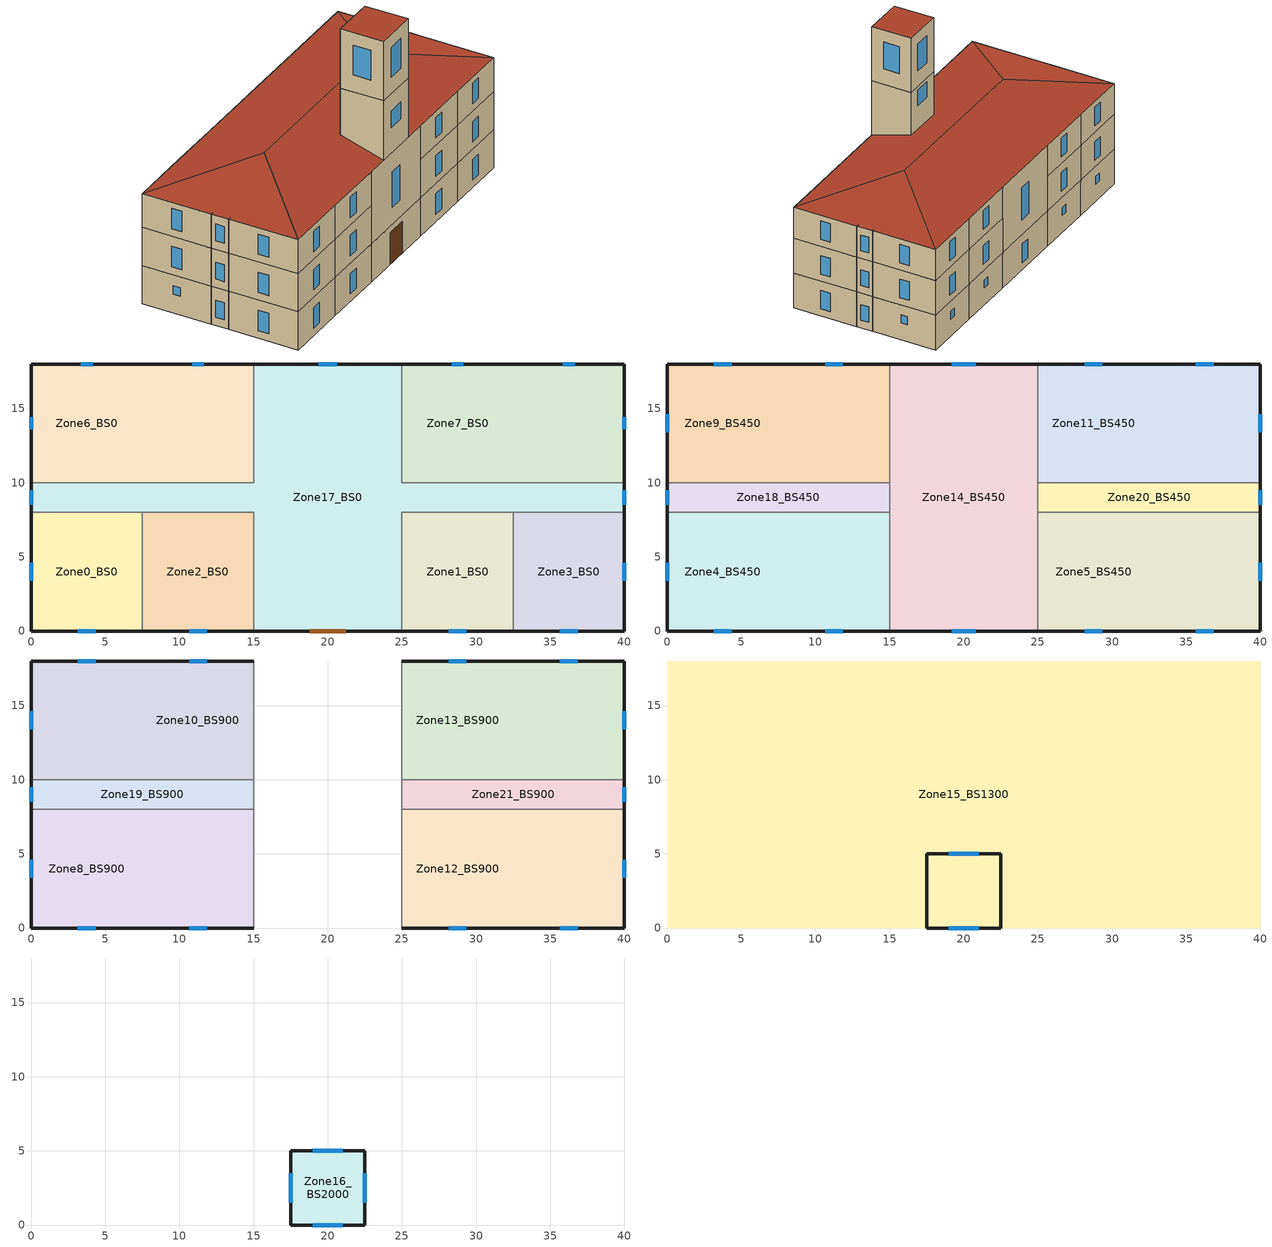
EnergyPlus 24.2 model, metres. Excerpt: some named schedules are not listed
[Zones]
Zone0_BS0
 floor ground (TBIM_Ventilated_Crawl_Space_Floor_450_Rev): 7.5,8 7.5,0 0,0 0,8 z0
 wall outside (TBIM_Rendered_Solid_Brick_Wall_600): 0,8 0,0 7.5,0 z0:4.5
 wall to Zone17_BS0 (TBIM_Solid_Brick_Spine_Wall_460): 7.5,8 0,8 z0:4.5
 wall to Zone2_BS0 (TBIM_Solid_Brick_Partition_150): 7.5,0 7.5,8 z0:4.5
 window (Glazing_U4.9_SHGC0.8_VT0.85): 3.15,0 4.35,0 / 0,4.6 0,3.4 z0.9:3.3
Zone17_BS0
 floor ground (TBIM_Ventilated_Crawl_Space_Floor_450_Rev): 15,10 15,8 0,8 0,10 z0; 25,18 25,0 15,0 15,18 z0; 40,10 40,8 25,8 25,10 z0
 wall outside (TBIM_Rendered_Solid_Brick_Wall_600): 0,10 0,8 / 25,18 15,18 / 15,0 25,0 / 40,8 40,10 z0:4.5
 wall to Zone2_BS0 (TBIM_Solid_Brick_Spine_Wall_460): 7.5,8 15,8 z0:4.5
 wall to Zone6_BS0 (TBIM_Solid_Brick_Spine_Wall_460): 15,10 7.5,10 0,10 z0:4.5
 wall to Zone2_BS0 (TBIM_Solid_Brick_Partition_150_Rev): 15,8 15,0 z0:4.5
 wall to Zone6_BS0 (TBIM_Solid_Brick_Partition_150): 15,18 15,10 z0:4.5
 wall to Zone7_BS0 (TBIM_Solid_Brick_Partition_150): 25,10 25,18 z0:4.5
 wall to Zone1_BS0 (TBIM_Solid_Brick_Partition_150): 25,0 25,8 z0:4.5
 wall to Zone7_BS0 (TBIM_Solid_Brick_Spine_Wall_460_Rev): 32.5,10 25,10 z0:4.5
 wall to Zone1_BS0 (TBIM_Solid_Brick_Spine_Wall_460): 25,8 32.5,8 z0:4.5
 wall to Zone7_BS0 (TBIM_Solid_Brick_Spine_Wall_460): 40,10 32.5,10 z0:4.5
 wall to Zone3_BS0 (TBIM_Solid_Brick_Spine_Wall_460): 32.5,8 40,8 z0:4.5
 window (Glazing_U4.9_SHGC0.8_VT0.85): 0,9.5 0,8.5 / 40,8.5 40,9.5 z1:3; 20.6,18 19.4,18 z0.9:3.3
 door (Generic Exterior Door): 18.77,0 21.23,0 z0.04:3.76
Zone1_BS0
 floor ground (TBIM_Ventilated_Crawl_Space_Floor_450_Rev): 32.5,8 32.5,0 25,0 25,8 z0
 wall outside (TBIM_Rendered_Solid_Brick_Wall_600): 25,0 32.5,0 z0:4.5
 wall to Zone3_BS0 (TBIM_Solid_Brick_Partition_150): 32.5,0 32.5,8 z0:4.5
 window (Glazing_U4.9_SHGC0.8_VT0.85): 28.15,0 29.35,0 z0.9:3.3
Zone2_BS0
 floor ground (TBIM_Ventilated_Crawl_Space_Floor_450_Rev): 15,8 15,0 7.5,0 7.5,8 z0
 wall outside (TBIM_Rendered_Solid_Brick_Wall_600): 7.5,0 15,0 z0:4.5
 window (Glazing_U4.9_SHGC0.8_VT0.85): 10.65,0 11.85,0 z0.9:3.3
Zone3_BS0
 floor ground (TBIM_Ventilated_Crawl_Space_Floor_450_Rev): 40,8 40,0 32.5,0 32.5,8 z0
 wall outside (TBIM_Rendered_Solid_Brick_Wall_600): 32.5,0 40,0 40,8 z0:4.5
 window (Glazing_U4.9_SHGC0.8_VT0.85): 40,3.4 40,4.6 / 35.65,0 36.85,0 z0.9:3.3
Zone6_BS0
 floor ground (TBIM_Ventilated_Crawl_Space_Floor_450_Rev): 7.5,18 7.5,10 0,10 0,18 z0; 15,18 15,10 7.5,10 7.5,18 z0
 wall outside (TBIM_Rendered_Solid_Brick_Wall_600): 15,18 7.5,18 0,18 0,10 z0:4.5
 window (Glazing_U4.9_SHGC0.8_VT0.85): 0,14.4 0,13.6 / 4.15,18 3.35,18 / 11.65,18 10.85,18 z2.2:3.2
Zone7_BS0
 floor ground (TBIM_Ventilated_Crawl_Space_Floor_450_Rev): 32.5,18 32.5,10 25,10 25,18 z0; 40,18 40,10 32.5,10 32.5,18 z0
 wall outside (TBIM_Rendered_Solid_Brick_Wall_600): 40,10 40,18 32.5,18 25,18 z0:4.5
 window (Glazing_U4.9_SHGC0.8_VT0.85): 29.15,18 28.35,18 / 36.65,18 35.85,18 / 40,13.6 40,14.4 z2.2:3.2
Zone11_BS450
 floor to Zone7_BS0 (TBIM_Steel_Jack_Arch_Floor_315_Rev): 32.5,18 32.5,10 25,10 25,18 z4.5; 40,18 40,10 32.5,10 32.5,18 z4.5
 wall outside (TBIM_Rendered_Solid_Brick_Wall_600): 40,10 40,18 32.5,18 25,18 z4.5:9
 wall to Zone14_BS450 (TBIM_Solid_Brick_Partition_150_Rev): 25,18 25,10 z4.5:9
 wall to Zone20_BS450 (TBIM_Solid_Brick_Spine_Wall_460): 25,10 32.5,10 z4.5:9
 wall to Zone20_BS450 (TBIM_Solid_Brick_Spine_Wall_460_Rev): 32.5,10 40,10 z4.5:9
 window (Glazing_U4.9_SHGC0.8_VT0.85): 29.35,18 28.15,18 / 36.85,18 35.65,18 / 40,13.4 40,14.6 z5.4:7.8
Zone14_BS450
 floor to Zone17_BS0 (TBIM_Steel_Jack_Arch_Floor_315_Rev): 25,18 25,0 15,0 15,18 z4.5
 wall outside (TBIM_Rendered_Solid_Brick_Wall_600): 15,0 25,0 / 25,18 15,18 z4.5:13
 wall to Zone18_BS450 (TBIM_Solid_Brick_Spine_Wall_460_Rev): 15,10 15,8 z4.5:9
 wall to Zone4_BS450 (TBIM_Solid_Brick_Partition_150_Rev): 15,8 15,0 z4.5:9
 wall to Zone19_BS900 (TBIM_Solid_Brick_Spine_Wall_460): 15,10 15,8 z9:13
 wall to Zone9_BS450 (TBIM_Solid_Brick_Partition_150): 15,18 15,10 z4.5:9
 wall to Zone8_BS900 (TBIM_Solid_Brick_Partition_150): 15,8 15,0 z9:13
 wall to Zone10_BS900 (TBIM_Solid_Brick_Partition_150): 15,18 15,10 z9:13
 wall to Zone20_BS450 (TBIM_Solid_Brick_Spine_Wall_460): 25,8 25,10 z4.5:9
 wall to Zone5_BS450 (TBIM_Solid_Brick_Partition_150): 25,0 25,8 z4.5:9
 wall to Zone12_BS900 (TBIM_Solid_Brick_Partition_150): 25,0 25,8 z9:13
 wall to Zone21_BS900 (TBIM_Solid_Brick_Spine_Wall_460): 25,8 25,10 z9:13
 wall to Zone13_BS900 (TBIM_Solid_Brick_Partition_150): 25,10 25,18 z9:13
 window (Glazing_U4.9_SHGC0.8_VT0.85): 19.2,0 20.8,0 / 20.8,18 19.2,18 z6.5:10.7
Zone18_BS450
 floor to Zone17_BS0 (TBIM_Steel_Jack_Arch_Floor_315_Rev): 15,10 15,8 0,8 0,10 z4.5
 wall outside (TBIM_Rendered_Solid_Brick_Wall_600): 0,10 0,8 z4.5:9
 wall to Zone4_BS450 (TBIM_Solid_Brick_Spine_Wall_460_Rev): 0,8 7.5,8 z4.5:9
 wall to Zone4_BS450 (TBIM_Solid_Brick_Spine_Wall_460): 7.5,8 15,8 z4.5:9
 wall to Zone9_BS450 (TBIM_Solid_Brick_Spine_Wall_460): 15,10 7.5,10 0,10 z4.5:9
 window (Glazing_U4.9_SHGC0.8_VT0.85): 0,9.5 0,8.5 z5.5:7.5
Zone20_BS450
 floor to Zone17_BS0 (TBIM_Steel_Jack_Arch_Floor_315_Rev): 40,10 40,8 25,8 25,10 z4.5
 wall outside (TBIM_Rendered_Solid_Brick_Wall_600): 40,8 40,10 z4.5:9
 wall to Zone5_BS450 (TBIM_Solid_Brick_Spine_Wall_460): 25,8 32.5,8 40,8 z4.5:9
 window (Glazing_U4.9_SHGC0.8_VT0.85): 40,8.5 40,9.5 z5.5:7.5
Zone4_BS450
 floor to Zone0_BS0 (TBIM_Steel_Jack_Arch_Floor_315_Rev): 7.5,8 7.5,0 0,0 0,8 z4.5
 floor to Zone2_BS0 (TBIM_Steel_Jack_Arch_Floor_315_Rev): 15,8 15,0 7.5,0 7.5,8 z4.5
 wall outside (TBIM_Rendered_Solid_Brick_Wall_600): 0,8 0,0 7.5,0 15,0 z4.5:9
 window (Glazing_U4.9_SHGC0.8_VT0.85): 3.15,0 4.35,0 / 0,4.6 0,3.4 / 10.65,0 11.85,0 z5.4:7.8
Zone5_BS450
 floor to Zone1_BS0 (TBIM_Steel_Jack_Arch_Floor_315_Rev): 32.5,8 32.5,0 25,0 25,8 z4.5
 floor to Zone3_BS0 (TBIM_Steel_Jack_Arch_Floor_315_Rev): 40,8 40,0 32.5,0 32.5,8 z4.5
 wall outside (TBIM_Rendered_Solid_Brick_Wall_600): 25,0 32.5,0 40,0 40,8 z4.5:9
 window (Glazing_U4.9_SHGC0.8_VT0.85): 28.15,0 29.35,0 / 40,3.4 40,4.6 / 35.65,0 36.85,0 z5.4:7.8
Zone9_BS450
 floor to Zone6_BS0 (TBIM_Steel_Jack_Arch_Floor_315_Rev): 7.5,18 7.5,10 0,10 0,18 z4.5; 15,18 15,10 7.5,10 7.5,18 z4.5
 wall outside (TBIM_Rendered_Solid_Brick_Wall_600): 15,18 7.5,18 0,18 0,10 z4.5:9
 window (Glazing_U4.9_SHGC0.8_VT0.85): 11.85,18 10.65,18 / 0,14.6 0,13.4 / 4.35,18 3.15,18 z5.4:7.8
Zone10_BS900
 floor to Zone9_BS450 (TBIM_Steel_Jack_Arch_Floor_315_Rev): 15,18 15,10 7.5,10 7.5,18 z9; 7.5,18 7.5,10 0,10 0,18 z9
 wall outside (TBIM_Rendered_Solid_Brick_Wall_600): 15,18 7.5,18 0,18 0,10 z9:13
 wall to Zone19_BS900 (TBIM_Solid_Brick_Spine_Wall_460_Rev): 0,10 7.5,10 15,10 z9:13
 window (Glazing_U4.9_SHGC0.8_VT0.85): 11.85,18 10.65,18 / 4.35,18 3.15,18 / 0,14.6 0,13.4 z9.9:12.3
Zone12_BS900
 floor to Zone5_BS450 (TBIM_Steel_Jack_Arch_Floor_315_Rev): 32.5,8 32.5,0 25,0 25,8 z9; 40,8 40,0 32.5,0 32.5,8 z9
 wall outside (TBIM_Rendered_Solid_Brick_Wall_600): 25,0 32.5,0 40,0 40,8 z9:13
 wall to Zone21_BS900 (TBIM_Solid_Brick_Spine_Wall_460): 32.5,8 25,8 z9:13
 wall to Zone21_BS900 (TBIM_Solid_Brick_Spine_Wall_460_Rev): 40,8 32.5,8 z9:13
 window (Glazing_U4.9_SHGC0.8_VT0.85): 28.15,0 29.35,0 / 40,3.4 40,4.6 / 35.65,0 36.85,0 z9.9:12.3
Zone13_BS900
 floor to Zone11_BS450 (TBIM_Steel_Jack_Arch_Floor_315_Rev): 32.5,18 32.5,10 25,10 25,18 z9; 40,18 40,10 32.5,10 32.5,18 z9
 wall outside (TBIM_Rendered_Solid_Brick_Wall_600): 40,10 40,18 32.5,18 25,18 z9:13
 wall to Zone21_BS900 (TBIM_Solid_Brick_Spine_Wall_460_Rev): 25,10 32.5,10 40,10 z9:13
 window (Glazing_U4.9_SHGC0.8_VT0.85): 29.35,18 28.15,18 / 36.85,18 35.65,18 / 40,13.4 40,14.6 z9.9:12.3
Zone19_BS900
 floor to Zone18_BS450 (TBIM_Steel_Jack_Arch_Floor_315_Rev): 15,10 15,8 0,8 0,10 z9
 wall outside (TBIM_Rendered_Solid_Brick_Wall_600): 0,10 0,8 z9:13
 wall to Zone8_BS900 (TBIM_Solid_Brick_Spine_Wall_460_Rev): 0,8 7.5,8 z9:13
 wall to Zone8_BS900 (TBIM_Solid_Brick_Spine_Wall_460): 7.5,8 15,8 z9:13
 window (Glazing_U4.9_SHGC0.8_VT0.85): 0,9.5 0,8.5 z10:12
Zone21_BS900
 floor to Zone20_BS450 (TBIM_Steel_Jack_Arch_Floor_315_Rev): 40,10 40,8 25,8 25,10 z9
 wall outside (TBIM_Rendered_Solid_Brick_Wall_600): 40,8 40,10 z9:13
 window (Glazing_U4.9_SHGC0.8_VT0.85): 40,8.5 40,9.5 z10:12
Zone8_BS900
 floor to Zone4_BS450 (TBIM_Steel_Jack_Arch_Floor_315_Rev): 7.5,8 7.5,0 0,0 0,8 z9; 15,8 15,0 7.5,0 7.5,8 z9
 wall outside (TBIM_Rendered_Solid_Brick_Wall_600): 0,8 0,0 7.5,0 15,0 z9:13
 window (Glazing_U4.9_SHGC0.8_VT0.85): 3.15,0 4.35,0 / 0,4.6 0,3.4 / 10.65,0 11.85,0 z9.9:12.3
Zone15_BS1300
 floor to Zone8_BS900 (TBIM_Timber_Attic_Floor_250_Rev): 7.5,8 7.5,0 0,0 0,8 z13; 15,8 15,0 7.5,0 7.5,8 z13
 floor to Zone14_BS450 (TBIM_Timber_Attic_Floor_250_Rev): 25,18 25,0 22.5,0 22.5,5 17.5,5 17.5,0 15,0 15,18 z13
 floor to Zone14_BS450 (TBIM_Steel_Jack_Arch_Floor_315_Rev): 22.5,5 22.5,0 17.5,0 17.5,5 z13
 floor to Zone19_BS900 (TBIM_Timber_Attic_Floor_250_Rev): 15,10 15,8 0,8 0,10 z13
 floor to Zone12_BS900 (TBIM_Timber_Attic_Floor_250_Rev): 32.5,8 32.5,0 25,0 25,8 z13; 40,8 40,0 32.5,0 32.5,8 z13
 floor to Zone10_BS900 (TBIM_Timber_Attic_Floor_250_Rev): 7.5,18 7.5,10 0,10 0,18 z13; 15,18 15,10 7.5,10 7.5,18 z13
 floor to Zone21_BS900 (TBIM_Timber_Attic_Floor_250_Rev): 40,10 40,8 25,8 25,10 z13
 floor to Zone13_BS900 (TBIM_Timber_Attic_Floor_250_Rev): 32.5,18 32.5,10 25,10 25,18 z13; 40,18 40,10 32.5,10 32.5,18 z13
 wall outside (TBIM_Exposed_Brick_Tower_Wall_450): 17.5,0 22.5,0 z13:20; 22.5,5 17.5,5 z14.5:20; 17.5,5,20 17.5,5,14.5 17.5,0,13 17.5,0,20; 22.5,0,20 22.5,0,13 22.5,5,14.5 22.5,5,20
 window (Glazing_U4.9_SHGC0.8_VT0.85): 19,0 21,0 z16:18; 21,5 19,5 z17.5:19.5
 roof outside (TBIM_Clay_Tile_Timber_Roof_275): 9,9,15.7 0,0,13 17.5,0,13 17.5,5,14.5 22.5,5,14.5 22.5,0,13 40,0,13 31,9,15.7; 9,9,15.7 0,18,13 0,0,13; 31,9,15.7 40,0,13 40,18,13; 31,9,15.7 40,18,13 0,18,13 9,9,15.7
Zone16_BS2000
 floor to Zone15_BS1300 (TBIM_Steel_Jack_Arch_Floor_315_Rev): 22.5,5 22.5,0 17.5,0 17.5,5 z20
 wall outside (TBIM_Exposed_Brick_Tower_Wall_450): 17.5,5 17.5,0 22.5,0 22.5,5 17.5,5 z20:27
 window (Glazing_U4.9_SHGC0.8_VT0.85): 17.5,3.5 17.5,1.5 / 19,0 21,0 / 22.5,1.5 22.5,3.5 / 21,5 19,5 z22:25.5
 roof outside (TBIM_Lead_Tower_Roof_208): 17.5,5 17.5,0 22.5,0 22.5,5 z27
[SizingPeriod:DesignDay] Day of Month=21; Dry-Bulb Temp Range Modifier Type=DefaultMultipliers; Barometric Pressure {Pa}=100881; Rain {Yes/No}=No; Snow on ground {Yes/No}=No; Daylight Savings Time Indicator {Yes/No}=No
Name | Month | Day Type | Max Dry-Bulb Temp {C} | Daily Dry-Bulb Temp Range {C} | Humidity Condition Type | Wetbulb/Dewpoint at Max Dry-Bulb {C} | Wind Speed {m/s} | Wind Direction {Degrees; N=0, S=180} | Solar Model Indicator | Clearness (0.0 to 1.2) | ASHRAE Clear Sky Beam Optical Depth (taub) | ASHRAE Clear Sky Diffuse Optical Depth (taud) | Enthalpy at Maximum Dry-Bulb {J/kg}
Bologna-Marconi.AP Ann Htg 99.6% Condns DB | 1 | WinterDesignDay | -3.8 | 0 | Wetbulb | -3.8 | 2.1 | 210 | ASHRAEClearSky | 0
Bologna-Marconi.AP Ann Hum_n 99.6% Condns DP=>MCDB | 1 | WinterDesignDay | 1.2 | 0 | Dewpoint | -9.6 | 2.1 | 210 | ASHRAEClearSky | 0
Bologna-Marconi.AP Ann Htg Wind 99.6% Condns WS=>MCDB | 1 | WinterDesignDay | 8 | 0 | Wetbulb | 8 | 7.4 | 210 | ASHRAEClearSky | 0
Bologna-Marconi.AP Ann Clg .4% Condns DB=>MWB | 7 | SummerDesignDay | 35.1 | 13 | Wetbulb | 22.2 | 2.8 | 70 | ASHRAETau2017 |  | 0.452 | 2.209
Bologna-Marconi.AP Ann Clg .4% Condns WB=>MDB | 7 | SummerDesignDay | 31.9 | 11.6 | Wetbulb | 24.2 | 2.8 | 70 | ASHRAETau2017 |  | 0.452 | 2.209
Bologna-Marconi.AP Ann Clg .4% Condns DP=>MDB | 7 | SummerDesignDay | 28.2 | 11.5 | Dewpoint | 21.6 | 2.8 | 70 | ASHRAETau2017 |  | 0.452 | 2.209
Bologna-Marconi.AP Ann Clg .4% Condns Enth=>MDB | 7 | SummerDesignDay | 31.7 | 11.5 | Enthalpy |  | 2.8 | 70 | ASHRAETau2017 |  | 0.452 | 2.209 | 72100
Bologna-Marconi.AP January .4% Condns DB=>MCWB | 1 | SummerDesignDay | 14 | 6.6 | Wetbulb | 9.2 | 1.8 | 70 | ASHRAETau2017 |  | 0.335 | 2.47
Bologna-Marconi.AP February .4% Condns DB=>MCWB | 2 | SummerDesignDay | 16.9 | 8.5 | Wetbulb | 9.4 | 2 | 70 | ASHRAETau2017 |  | 0.358 | 2.374
Bologna-Marconi.AP March .4% Condns DB=>MCWB | 3 | SummerDesignDay | 23 | 10 | Wetbulb | 13.9 | 2.2 | 70 | ASHRAETau2017 |  | 0.389 | 2.259
Bologna-Marconi.AP April .4% Condns DB=>MCWB | 4 | SummerDesignDay | 26.3 | 10.2 | Wetbulb | 17.1 | 2.4 | 70 | ASHRAETau2017 |  | 0.431 | 2.153
Bologna-Marconi.AP May .4% Condns DB=>MCWB | 5 | SummerDesignDay | 30.9 | 10.3 | Wetbulb | 20.3 | 2.5 | 70 | ASHRAETau2017 |  | 0.438 | 2.187
Bologna-Marconi.AP June .4% Condns DB=>MCWB | 6 | SummerDesignDay | 35.1 | 11 | Wetbulb | 22 | 2.5 | 70 | ASHRAETau2017 |  | 0.452 | 2.188
Bologna-Marconi.AP July .4% Condns DB=>MCWB | 7 | SummerDesignDay | 36.9 | 11.5 | Wetbulb | 22 | 2.6 | 70 | ASHRAETau2017 |  | 0.452 | 2.209
Bologna-Marconi.AP August .4% Condns DB=>MCWB | 8 | SummerDesignDay | 37.4 | 11.5 | Wetbulb | 22.1 | 2.4 | 70 | ASHRAETau2017 |  | 0.439 | 2.247
Bologna-Marconi.AP September .4% Condns DB=>MCWB | 9 | SummerDesignDay | 32.2 | 10.4 | Wetbulb | 20.9 | 2.3 | 70 | ASHRAETau2017 |  | 0.426 | 2.271
Bologna-Marconi.AP October .4% Condns DB=>MCWB | 10 | SummerDesignDay | 27.2 | 8.2 | Wetbulb | 18.3 | 2 | 70 | ASHRAETau2017 |  | 0.402 | 2.309
Bologna-Marconi.AP November .4% Condns DB=>MCWB | 11 | SummerDesignDay | 20.1 | 6.4 | Wetbulb | 15.1 | 1.9 | 70 | ASHRAETau2017 |  | 0.37 | 2.397
Bologna-Marconi.AP December .4% Condns DB=>MCWB | 12 | SummerDesignDay | 15 | 6.3 | Wetbulb | 10.2 | 1.8 | 70 | ASHRAETau2017 |  | 0.333 | 2.495
Bologna-Marconi.AP January .4% Condns WB=>MCDB | 1 | SummerDesignDay | 12.6 | 6.6 | Wetbulb | 10.3 | 1.8 | 70 | ASHRAETau2017 |  | 0.335 | 2.47
Bologna-Marconi.AP February .4% Condns WB=>MCDB | 2 | SummerDesignDay | 15.1 | 8.5 | Wetbulb | 11.4 | 2 | 70 | ASHRAETau2017 |  | 0.358 | 2.374
Bologna-Marconi.AP March .4% Condns WB=>MCDB | 3 | SummerDesignDay | 20.7 | 10 | Wetbulb | 14.7 | 2.2 | 70 | ASHRAETau2017 |  | 0.389 | 2.259
Bologna-Marconi.AP April .4% Condns WB=>MCDB | 4 | SummerDesignDay | 24.8 | 10.2 | Wetbulb | 17.9 | 2.4 | 70 | ASHRAETau2017 |  | 0.431 | 2.153
Bologna-Marconi.AP May .4% Condns WB=>MCDB | 5 | SummerDesignDay | 28.3 | 10.3 | Wetbulb | 21.7 | 2.5 | 70 | ASHRAETau2017 |  | 0.438 | 2.187
Bologna-Marconi.AP June .4% Condns WB=>MCDB | 6 | SummerDesignDay | 31.9 | 11 | Wetbulb | 24.3 | 2.5 | 70 | ASHRAETau2017 |  | 0.452 | 2.188
Bologna-Marconi.AP July .4% Condns WB=>MCDB | 7 | SummerDesignDay | 33.2 | 11.5 | Wetbulb | 25.4 | 2.6 | 70 | ASHRAETau2017 |  | 0.452 | 2.209
Bologna-Marconi.AP August .4% Condns WB=>MCDB | 8 | SummerDesignDay | 33.1 | 11.5 | Wetbulb | 25.5 | 2.4 | 70 | ASHRAETau2017 |  | 0.439 | 2.247
Bologna-Marconi.AP September .4% Condns WB=>MCDB | 9 | SummerDesignDay | 28.8 | 10.4 | Wetbulb | 22.4 | 2.3 | 70 | ASHRAETau2017 |  | 0.426 | 2.271
Bologna-Marconi.AP October .4% Condns WB=>MCDB | 10 | SummerDesignDay | 23.6 | 8.2 | Wetbulb | 20.2 | 2 | 70 | ASHRAETau2017 |  | 0.402 | 2.309
Bologna-Marconi.AP November .4% Condns WB=>MCDB | 11 | SummerDesignDay | 18.3 | 6.4 | Wetbulb | 16.2 | 1.9 | 70 | ASHRAETau2017 |  | 0.37 | 2.397
Bologna-Marconi.AP December .4% Condns WB=>MCDB | 12 | SummerDesignDay | 13.8 | 6.3 | Wetbulb | 11.7 | 1.8 | 70 | ASHRAETau2017 |  | 0.333 | 2.495
[Building]
Building: clockwise north axis=0; terrain=City; solar distribution=FullExterior
[Site:WaterMainsTemperature]
calculation method=CorrelationFromWeatherFile
[Site:GroundTemperature:BuildingSurface]
6.3, 5.43, 6.97, 9.38, 15.67, 20.52, 23.8, 24.8, 23.1, 19.33, 14.29, 9.62
[Material] thermal absorptance=0.9
Name | roughness | thickness {m} | conductivity {W/m-K} | density {kg/m3} | specific heat {J/kg-K} | solar absorptance | visible absorptance
Rusticated lime render 30mm | MediumRough | 0.03 | 0.8 | 1700 | 1000 | 0.7 | 0.7
Lime screed 50mm | MediumRough | 0.05 | 0.9 | 1800 | 1000 | 0.7 | 0.7
Solid brick jack-arch slab 120mm | MediumRough | 0.12 | 0.8 | 1700 | 840 | 0.7 | 0.7
Generic 25mm Insulation | MediumRough | 0.025 | 0.03 | 43 | 1210 | 0.7 | 0.7
Timber floorboards 25mm; Timber boarding 25mm | MediumRough | 0.025 | 0.13 | 500 | 1600 | 0.7 | 0.7
Timber battens 30mm | MediumRough | 0.03 | 0.13 | 500 | 1600 | 0.7 | 0.7
Timber beams 200mm; Timber rafters 200mm | MediumRough | 0.2 | 0.13 | 500 | 1600 | 0.7 | 0.7
Reed-and-plaster ceiling 25mm | MediumRough | 0.025 | 0.3 | 900 | 1000 | 0.7 | 0.7
Lime screed 60mm | MediumRough | 0.06 | 0.9 | 1800 | 1000 | 0.7 | 0.7
Solid clay brick 120mm | MediumRough | 0.12 | 0.72 | 1800 | 840 | 0.7 | 0.7
Clay roof tiles 20mm | MediumRough | 0.02 | 1 | 2000 | 800 | 0.7 | 0.7
Exposed solid brick 120mm | MediumRough | 0.12 | 0.8 | 1850 | 840 | 0.7 | 0.7
Venetian terrazzo 30mm | MediumRough | 0.03 | 1.5 | 2300 | 1000 | 0.7 | 0.7
Lead sheet 3mm | MediumRough | 0.003 | 35 | 11300 | 130 | 0.7 | 0.7
Lime plaster 20mm | MediumRough | 0.02 | 0.7 | 1600 | 1000 | 0.7 | 0.7
Generic Painted Metal | Smooth | 0.0015 | 45 | 7690 | 410 | 0.5 | 0.5
Lime plaster 15mm | MediumRough | 0.015 | 0.7 | 1600 | 1000 | 0.7 | 0.7
Air cavity 240mm | MediumRough | 0.24 | 0.33 | 1.2 | 1000 | 0.7 | 0.7
Solid clay brick 550mm | MediumRough | 0.55 | 0.72 | 1800 | 840 | 0.7 | 0.7
Solid clay brick 330mm | MediumRough | 0.33 | 0.72 | 1800 | 840 | 0.7 | 0.7
Solid clay brick 420mm | MediumRough | 0.42 | 0.72 | 1800 | 840 | 0.7 | 0.7
Timber beams 180mm | MediumRough | 0.18 | 0.13 | 500 | 1600 | 0.7 | 0.7
Solid brick jack-arch slab 220mm | MediumRough | 0.22 | 0.8 | 1700 | 840 | 0.7 | 0.7
[WindowMaterial:SimpleGlazingSystem]
Glazing_U4.9_SHGC0.8_VT0.85 Material: u-factor {W/m2-K}=4.9; shgc=0.8; vt=0.85
[Construction]
TBIM_Timber_Attic_Floor_250_Rev: Reed-and-plaster ceiling 25mm, Timber beams 200mm, Timber floorboards 25mm
TBIM_Solid_Brick_Partition_150_Rev; TBIM_Solid_Brick_Partition_150: Lime plaster 15mm, Solid clay brick 120mm, Lime plaster 15mm
TBIM_Exposed_Brick_Tower_Wall_450: Exposed solid brick 120mm, Solid clay brick 330mm
TBIM_Lead_Tower_Roof_208: Lead sheet 3mm, Timber boarding 25mm, Timber beams 180mm
TBIM_Solid_Brick_Spine_Wall_460; TBIM_Solid_Brick_Spine_Wall_460_Rev: Lime plaster 20mm, Solid clay brick 420mm, Lime plaster 20mm
Generic Exterior Door: Generic Painted Metal, Generic 25mm Insulation, Generic Painted Metal
TBIM_Steel_Jack_Arch_Floor_315_Rev: Lime plaster 15mm, Solid brick jack-arch slab 220mm, Lime screed 50mm, Venetian terrazzo 30mm
Glazing_U4.9_SHGC0.8_VT0.85: Glazing_U4.9_SHGC0.8_VT0.85 Material
TBIM_Rendered_Solid_Brick_Wall_600: Rusticated lime render 30mm, Solid clay brick 550mm, Lime plaster 20mm
TBIM_Clay_Tile_Timber_Roof_275: Clay roof tiles 20mm, Timber battens 30mm, Timber boarding 25mm, Timber rafters 200mm
TBIM_Ventilated_Crawl_Space_Floor_450_Rev: Air cavity 240mm, Solid brick jack-arch slab 120mm, Lime screed 60mm, Venetian terrazzo 30mm
[HVACTemplate:Zone:IdealLoadsAirSystem] heating supply air temp {C}=50; cooling supply air temp {C}=13; heating limit=LimitCapacity; max sensible heat capacity=Autosize; dehumidification type=None; humidification type=None; demand controlled vent type=None; economizer type=NoEconomizer; heat recovery type=None; sensible heat recovery effectiveness=0; latent heat recovery effectiveness=0
Name | template thermostat | cooling limit | max cooling fow rate {m3/s} | max total cooling capacity | heating availability schedule | cooling availability schedule | outdoor air method | outdoor air object
Zone0_BS0 | Setpoint_Zone0_BS0..Zone0_BS0 | LimitFlowRateAndCapacity | Autosize | Autosize | HtnSch_Season_Weekdays_7-18 | ClnSch_Season_Weekdays_7-18 | DetailedSpecification | Ventilation_Zone0_BS0..Zone0_BS0
Zone10_BS900 | Setpoint_Zone10_BS900..Zone10_BS900 | LimitFlowRateAndCapacity | Autosize | Autosize | HtnSch_Season_Weekdays_7-18 | ClnSch_Season_Weekdays_7-18 | DetailedSpecification | Ventilation_Zone10_BS900..Zone10_BS900
Zone11_BS450 | Setpoint_Zone11_BS450..Zone11_BS450 | LimitFlowRateAndCapacity | Autosize | Autosize | HtnSch_Season_Weekdays_7-18 | ClnSch_Season_Weekdays_7-18 | DetailedSpecification | Ventilation_Zone11_BS450..Zone11_BS450
Zone12_BS900 | Setpoint_Zone12_BS900..Zone12_BS900 | LimitFlowRateAndCapacity | Autosize | Autosize | HtnSch_Season_Weekdays_7-18 | ClnSch_Season_Weekdays_7-18 | DetailedSpecification | Ventilation_Zone12_BS900..Zone12_BS900
Zone13_BS900 | Setpoint_Zone13_BS900..Zone13_BS900 | LimitFlowRateAndCapacity | Autosize | Autosize | HtnSch_Season_Weekdays_7-18 | ClnSch_Season_Weekdays_7-18 | DetailedSpecification | Ventilation_Zone13_BS900..Zone13_BS900
Zone14_BS450 | Setpoint_Zone14_BS450..Zone14_BS450 | LimitFlowRateAndCapacity | Autosize | Autosize | HtnSch_Season_Weekdays_7-18 | ClnSch_Season_Weekdays_7-18 | DetailedSpecification | Ventilation_Zone14_BS450..Zone14_BS450
Zone17_BS0 | Setpoint_Zone17_BS0..Zone17_BS0 | NoLimit |  |  | HtnSch_Season_Weekdays_7-18 | AlwaysOff | DetailedSpecification | Ventilation_Zone17_BS0..Zone17_BS0
Zone18_BS450 | Setpoint_Zone18_BS450..Zone18_BS450 | NoLimit |  |  | HtnSch_Season_Weekdays_7-18 | AlwaysOff | DetailedSpecification | Ventilation_Zone18_BS450..Zone18_BS450
Zone19_BS900 | Setpoint_Zone19_BS900..Zone19_BS900 | NoLimit |  |  | HtnSch_Season_Weekdays_7-18 | AlwaysOff | DetailedSpecification | Ventilation_Zone19_BS900..Zone19_BS900
Zone1_BS0 | Setpoint_Zone1_BS0..Zone1_BS0 | LimitFlowRateAndCapacity | Autosize | Autosize | HtnSch_Season_Weekdays_7-18 | ClnSch_Season_Weekdays_7-18 | DetailedSpecification | Ventilation_Zone1_BS0..Zone1_BS0
Zone20_BS450 | Setpoint_Zone20_BS450..Zone20_BS450 | NoLimit |  |  | HtnSch_Season_Weekdays_7-18 | AlwaysOff | DetailedSpecification | Ventilation_Zone20_BS450..Zone20_BS450
Zone21_BS900 | Setpoint_Zone21_BS900..Zone21_BS900 | NoLimit |  |  | HtnSch_Season_Weekdays_7-18 | AlwaysOff | DetailedSpecification | Ventilation_Zone21_BS900..Zone21_BS900
Zone2_BS0 | Setpoint_Zone2_BS0..Zone2_BS0 | LimitFlowRateAndCapacity | Autosize | Autosize | HtnSch_Season_Weekdays_7-18 | ClnSch_Season_Weekdays_7-18 | DetailedSpecification | Ventilation_Zone2_BS0..Zone2_BS0
Zone3_BS0 | Setpoint_Zone3_BS0..Zone3_BS0 | LimitFlowRateAndCapacity | Autosize | Autosize | HtnSch_Season_Weekdays_7-18 | ClnSch_Season_Weekdays_7-18 | DetailedSpecification | Ventilation_Zone3_BS0..Zone3_BS0
Zone4_BS450 | Setpoint_Zone4_BS450..Zone4_BS450 | LimitFlowRateAndCapacity | Autosize | Autosize | HtnSch_Season_Weekdays_7-18 | ClnSch_Season_Weekdays_7-18 | DetailedSpecification | Ventilation_Zone4_BS450..Zone4_BS450
Zone5_BS450 | Setpoint_Zone5_BS450..Zone5_BS450 | LimitFlowRateAndCapacity | Autosize | Autosize | HtnSch_Season_Weekdays_7-18 | ClnSch_Season_Weekdays_7-18 | DetailedSpecification | Ventilation_Zone5_BS450..Zone5_BS450
Zone6_BS0 | Setpoint_Zone6_BS0..Zone6_BS0 | NoLimit |  |  | HtnSch_Season | AlwaysOff | None
Zone7_BS0 | Setpoint_Zone7_BS0..Zone7_BS0 | NoLimit |  |  | HtnSch_Season | AlwaysOff | None
Zone8_BS900 | Setpoint_Zone8_BS900..Zone8_BS900 | LimitFlowRateAndCapacity | Autosize | Autosize | HtnSch_Season_Weekdays_7-18 | ClnSch_Season_Weekdays_7-18 | DetailedSpecification | Ventilation_Zone8_BS900..Zone8_BS900
Zone9_BS450 | Setpoint_Zone9_BS450..Zone9_BS450 | LimitFlowRateAndCapacity | Autosize | Autosize | HtnSch_Season_Weekdays_7-18 | ClnSch_Season_Weekdays_7-18 | DetailedSpecification | Ventilation_Zone9_BS450..Zone9_BS450
[Zone] multiplier=1; include floor area=Yes
Name | ceiling height | volume | floor area
Zone0_BS0; Zone1_BS0; Zone2_BS0; Zone3_BS0 | 4.5 | 270 | 60
Zone10_BS900; Zone12_BS900; Zone13_BS900; Zone8_BS900 | 4 | 480 | 120
Zone11_BS450; Zone4_BS450; Zone5_BS450; Zone6_BS0; Zone7_BS0; Zone9_BS450 | 4.5 | 540 | 120
Zone14_BS450 | 8.5 | 1530 | 180
Zone15_BS1300 | 7 | 982.45 | 720
Zone16_BS2000 | 7 | 175 | 25
Zone17_BS0 | 4.5 | 1080 | 240
Zone18_BS450; Zone20_BS450 | 4.5 | 135 | 30
Zone19_BS900; Zone21_BS900 | 4 | 120 | 30
[People] occupancy method=People/Area; radiant fraction=0.3; sensible heat fraction=autocalculate; activity schedule=Seated Adult Activity; carbon dioxide generation rate {m3/s-W}=3.82e-08
Name | zone | occupancy schedule | people per floor area {ppl/m2}
People_Zone0_BS0..Zone0_BS0 | Zone0_BS0 | OccSch_Office | 0.2
People_Zone10_BS900..Zone10_BS900 | Zone10_BS900 | OccSch_Office | 0.1
People_Zone11_BS450..Zone11_BS450 | Zone11_BS450 | OccSch_Office | 0.1
People_Zone12_BS900..Zone12_BS900 | Zone12_BS900 | OccSch_Office | 0.1
People_Zone13_BS900..Zone13_BS900 | Zone13_BS900 | OccSch_Office | 0.1
People_Zone14_BS450..Zone14_BS450 | Zone14_BS450 | OccSch_Assembly | 0.8
People_Zone17_BS0..Zone17_BS0 | Zone17_BS0 | OccSch_Circulation | 0.1875
People_Zone1_BS0..Zone1_BS0 | Zone1_BS0 | OccSch_Office | 0.2
People_Zone2_BS0..Zone2_BS0 | Zone2_BS0 | OccSch_Office | 0.12
People_Zone3_BS0..Zone3_BS0 | Zone3_BS0 | OccSch_Office | 0.12
People_Zone4_BS450..Zone4_BS450 | Zone4_BS450 | OccSch_Office | 0.06
People_Zone5_BS450..Zone5_BS450 | Zone5_BS450 | OccSch_Office | 0.06
People_Zone8_BS900..Zone8_BS900 | Zone8_BS900 | OccSch_Office | 0.1
People_Zone9_BS450..Zone9_BS450 | Zone9_BS450 | OccSch_Office | 0.1
[Lights] lighting level method=Watts/Area; return air fraction=0; radiant fraction=0.32; visible fraction=0.25
Name | zone | schedule | lighting per floor area {W/m2}
Lighting_Zone0_BS0..Zone0_BS0 | Zone0_BS0 | LghSch_Office | 10
Lighting_Zone10_BS900..Zone10_BS900 | Zone10_BS900 | LghSch_Office | 10
Lighting_Zone11_BS450..Zone11_BS450 | Zone11_BS450 | LghSch_Office | 10
Lighting_Zone12_BS900..Zone12_BS900 | Zone12_BS900 | LghSch_Office | 10
Lighting_Zone13_BS900..Zone13_BS900 | Zone13_BS900 | LghSch_Office | 10
Lighting_Zone14_BS450..Zone14_BS450 | Zone14_BS450 | LghSch_Assembly | 10
Lighting_Zone15_BS1300..Zone15_BS1300 | Zone15_BS1300 | LghSch_Circulation | 5
Lighting_Zone16_BS2000..Zone16_BS2000 | Zone16_BS2000 | LghSch_Circulation | 5
Lighting_Zone17_BS0..Zone17_BS0 | Zone17_BS0 | LghSch_Circulation | 6
Lighting_Zone18_BS450..Zone18_BS450 | Zone18_BS450 | LghSch_Circulation | 6
Lighting_Zone19_BS900..Zone19_BS900 | Zone19_BS900 | LghSch_Circulation | 6
Lighting_Zone1_BS0..Zone1_BS0 | Zone1_BS0 | LghSch_Office | 10
Lighting_Zone20_BS450..Zone20_BS450 | Zone20_BS450 | LghSch_Circulation | 6
Lighting_Zone21_BS900..Zone21_BS900 | Zone21_BS900 | LghSch_Circulation | 6
Lighting_Zone2_BS0..Zone2_BS0 | Zone2_BS0 | LghSch_Office | 10
Lighting_Zone3_BS0..Zone3_BS0 | Zone3_BS0 | LghSch_Office | 10
Lighting_Zone4_BS450..Zone4_BS450 | Zone4_BS450 | LghSch_Office | 10
Lighting_Zone5_BS450..Zone5_BS450 | Zone5_BS450 | LghSch_Office | 10
Lighting_Zone6_BS0..Zone6_BS0 | Zone6_BS0 | LghSch_Circulation | 5
Lighting_Zone7_BS0..Zone7_BS0 | Zone7_BS0 | LghSch_Circulation | 5
Lighting_Zone8_BS900..Zone8_BS900 | Zone8_BS900 | LghSch_Office | 10
Lighting_Zone9_BS450..Zone9_BS450 | Zone9_BS450 | LghSch_Office | 10
[ElectricEquipment] equipment level method=Watts/Area; latent fraction=0; radiant fraction=0; lost fraction=0
Name | zone | schedule | equipment per floor area {W/m2}
Equipment_Zone0_BS0..Zone0_BS0 | Zone0_BS0 | EqpSch_Office | 10
Equipment_Zone10_BS900..Zone10_BS900 | Zone10_BS900 | EqpSch_Office | 10
Equipment_Zone11_BS450..Zone11_BS450 | Zone11_BS450 | EqpSch_Office | 10
Equipment_Zone12_BS900..Zone12_BS900 | Zone12_BS900 | EqpSch_Office | 10
Equipment_Zone13_BS900..Zone13_BS900 | Zone13_BS900 | EqpSch_Office | 10
Equipment_Zone14_BS450..Zone14_BS450 | Zone14_BS450 | EqpSch_Assembly | 2
Equipment_Zone15_BS1300..Zone15_BS1300 | Zone15_BS1300 | EqpSch_Circulation | 2
Equipment_Zone16_BS2000..Zone16_BS2000 | Zone16_BS2000 | EqpSch_Circulation | 2
Equipment_Zone17_BS0..Zone17_BS0 | Zone17_BS0 | EqpSch_Circulation | 1
Equipment_Zone18_BS450..Zone18_BS450 | Zone18_BS450 | EqpSch_Circulation | 1
Equipment_Zone19_BS900..Zone19_BS900 | Zone19_BS900 | EqpSch_Circulation | 1
Equipment_Zone1_BS0..Zone1_BS0 | Zone1_BS0 | EqpSch_Office | 10
Equipment_Zone20_BS450..Zone20_BS450 | Zone20_BS450 | EqpSch_Circulation | 1
Equipment_Zone21_BS900..Zone21_BS900 | Zone21_BS900 | EqpSch_Circulation | 1
Equipment_Zone2_BS0..Zone2_BS0 | Zone2_BS0 | EqpSch_Office | 10
Equipment_Zone3_BS0..Zone3_BS0 | Zone3_BS0 | EqpSch_Office | 10
Equipment_Zone4_BS450..Zone4_BS450 | Zone4_BS450 | EqpSch_Office | 10
Equipment_Zone5_BS450..Zone5_BS450 | Zone5_BS450 | EqpSch_Office | 10
Equipment_Zone6_BS0..Zone6_BS0 | Zone6_BS0 | EqpSch_Circulation | 2
Equipment_Zone7_BS0..Zone7_BS0 | Zone7_BS0 | EqpSch_Circulation | 2
Equipment_Zone8_BS900..Zone8_BS900 | Zone8_BS900 | EqpSch_Office | 10
Equipment_Zone9_BS450..Zone9_BS450 | Zone9_BS450 | EqpSch_Office | 10
[ZoneInfiltration:DesignFlowRate] schedule=AlwaysOn; flow rate method=Flow/ExteriorArea; flow per exterior area {m3/s-m2}=0.0003; constant term coefficient=1; temperature term coefficient=0; velocity term coefficient=0
Name | zone
Infiltration_Zone0_BS0..Zone0_BS0 | Zone0_BS0
Infiltration_Zone10_BS900..Zone10_BS900 | Zone10_BS900
Infiltration_Zone11_BS450..Zone11_BS450 | Zone11_BS450
Infiltration_Zone12_BS900..Zone12_BS900 | Zone12_BS900
Infiltration_Zone13_BS900..Zone13_BS900 | Zone13_BS900
Infiltration_Zone14_BS450..Zone14_BS450 | Zone14_BS450
Infiltration_Zone15_BS1300..Zone15_BS1300 | Zone15_BS1300
Infiltration_Zone16_BS2000..Zone16_BS2000 | Zone16_BS2000
Infiltration_Zone17_BS0..Zone17_BS0 | Zone17_BS0
Infiltration_Zone18_BS450..Zone18_BS450 | Zone18_BS450
Infiltration_Zone19_BS900..Zone19_BS900 | Zone19_BS900
Infiltration_Zone1_BS0..Zone1_BS0 | Zone1_BS0
Infiltration_Zone20_BS450..Zone20_BS450 | Zone20_BS450
Infiltration_Zone21_BS900..Zone21_BS900 | Zone21_BS900
Infiltration_Zone2_BS0..Zone2_BS0 | Zone2_BS0
Infiltration_Zone3_BS0..Zone3_BS0 | Zone3_BS0
Infiltration_Zone4_BS450..Zone4_BS450 | Zone4_BS450
Infiltration_Zone5_BS450..Zone5_BS450 | Zone5_BS450
Infiltration_Zone6_BS0..Zone6_BS0 | Zone6_BS0
Infiltration_Zone7_BS0..Zone7_BS0 | Zone7_BS0
Infiltration_Zone8_BS900..Zone8_BS900 | Zone8_BS900
Infiltration_Zone9_BS450..Zone9_BS450 | Zone9_BS450
[DesignSpecification:OutdoorAir] flow rate method=Maximum; flow per floor area {m3/s-m2}=0; flow per zone {m3/s}=0; outdoor air schedule=VntSch_Weekdays_7-18
Name | flow per person {m3/s-person} | air changes per hour {1/hr}
Ventilation_Zone0_BS0..Zone0_BS0; Ventilation_Zone10_BS900..Zone10_BS900; Ventilation_Zone11_BS450..Zone11_BS450; Ventilation_Zone12_BS900..Zone12_BS900; Ventilation_Zone13_BS900..Zone13_BS900; Ventilation_Zone18_BS450..Zone18_BS450; Ventilation_Zone19_BS900..Zone19_BS900; Ventilation_Zone1_BS0..Zone1_BS0; Ventilation_Zone20_BS450..Zone20_BS450; Ventilation_Zone21_BS900..Zone21_BS900; Ventilation_Zone2_BS0..Zone2_BS0; Ventilation_Zone3_BS0..Zone3_BS0; Ventilation_Zone4_BS450..Zone4_BS450; Ventilation_Zone5_BS450..Zone5_BS450; Ventilation_Zone8_BS900..Zone8_BS900; Ventilation_Zone9_BS450..Zone9_BS450 | 0 | 0.5
Ventilation_Zone14_BS450..Zone14_BS450 | 0.04 | 0
Ventilation_Zone17_BS0..Zone17_BS0 | 0 | 0.875
[HVACTemplate:Thermostat]
Name | heating setpoint schedule | cooling setpoint schedule
Setpoint_Zone0_BS0..Zone0_BS0; Setpoint_Zone10_BS900..Zone10_BS900; Setpoint_Zone11_BS450..Zone11_BS450; Setpoint_Zone12_BS900..Zone12_BS900; Setpoint_Zone13_BS900..Zone13_BS900; Setpoint_Zone14_BS450..Zone14_BS450; Setpoint_Zone1_BS0..Zone1_BS0; Setpoint_Zone2_BS0..Zone2_BS0; Setpoint_Zone3_BS0..Zone3_BS0; Setpoint_Zone4_BS450..Zone4_BS450; Setpoint_Zone5_BS450..Zone5_BS450; Setpoint_Zone8_BS900..Zone8_BS900; Setpoint_Zone9_BS450..Zone9_BS450 | Heating setpoint 20 | Cooling setpoint 26
Setpoint_Zone17_BS0..Zone17_BS0; Setpoint_Zone18_BS450..Zone18_BS450; Setpoint_Zone19_BS900..Zone19_BS900; Setpoint_Zone20_BS450..Zone20_BS450; Setpoint_Zone21_BS900..Zone21_BS900 | Heating setpoint 18 | Cooling setpoint 26
Setpoint_Zone6_BS0..Zone6_BS0; Setpoint_Zone7_BS0..Zone7_BS0 | Heating setpoint 16 | Cooling setpoint 24
[Schedule:Year]
OccSch_Assembly, OccSch_Assembly_Week 1, 1, 1, 12, 31
LghSch_Circulation, LghSch_Circulation_Week 1, 1, 1, 12, 31
LghSch_Assembly, LghSch_Assembly_Week 1, 1, 1, 12, 31
EqpSch_Circulation, EqpSch_Circulation_Week 1, 1, 1, 12, 31
HtnSch_Season_Weekdays_7-18, HtnSch_Season_Weekdays_7-18_Week 3, 1, 1, 4, 15, HtnSch_Season_Weekdays_7-18_Week 2, 4, 16, 10, 14, HtnSch_Season_Weekdays_7-18_Week 1, 10, 15, 12, 31
HtnSch_Season, HtnSch_Season_Week 3, 1, 1, 4, 15, HtnSch_Season_Week 2, 4, 16, 10, 14, HtnSch_Season_Week 1, 10, 15, 12, 31
OccSch_Circulation, OccSch_Circulation_Week 1, 1, 1, 12, 31
EqpSch_Assembly, EqpSch_Assembly_Week 1, 1, 1, 12, 31
VntSch_Weekdays_7-18, VntSch_Weekdays_7-18_Week 1, 1, 1, 12, 31
OccSch_Office, OccSch_Office_Week 1, 1, 1, 12, 31
ClnSch_Season_Weekdays_7-18, ClnSch_Season_Weekdays_7-18_Week 2, 1, 1, 5, 31, ClnSch_Season_Weekdays_7-18_Week 1, 6, 1, 9, 15, ClnSch_Season_Weekdays_7-18_Week 2, 9, 16, 12, 31
LghSch_Office, LghSch_Office_Week 1, 1, 1, 12, 31
EqpSch_Office, EqpSch_Office_Week 1, 1, 1, 12, 31
[Schedule:Week:Daily]
OccSch_Assembly_Week 1: OccSch_Assembly_Sunday0, OccSch_Assembly_Weekdays0, OccSch_Assembly_Weekdays0, OccSch_Assembly_Weekdays0, OccSch_Assembly_Weekdays0, OccSch_Assembly_Weekdays0, OccSch_Assembly_Saturday0, OccSch_Assembly_Off, OccSch_Assembly_Off, OccSch_Assembly_Off, OccSch_Assembly_Off, OccSch_Assembly_Off
LghSch_Circulation_Week 1: LghSch_Circulation_Sunday0, LghSch_Circulation_Weekdays0, LghSch_Circulation_Weekdays0, LghSch_Circulation_Weekdays0, LghSch_Circulation_Weekdays0, LghSch_Circulation_Weekdays0, LghSch_Circulation_Saturday0, LghSch_Circulation_Off, LghSch_Circulation_Off, LghSch_Circulation_Off, LghSch_Circulation_Off, LghSch_Circulation_Off
LghSch_Assembly_Week 1: LghSch_Assembly_Sunday0, LghSch_Assembly_Weekdays0, LghSch_Assembly_Weekdays0, LghSch_Assembly_Weekdays0, LghSch_Assembly_Weekdays0, LghSch_Assembly_Weekdays0, LghSch_Assembly_Saturday0, LghSch_Assembly_Off, LghSch_Assembly_Off, LghSch_Assembly_Off, LghSch_Assembly_Off, LghSch_Assembly_Off
EqpSch_Circulation_Week 1: EqpSch_Circulation_Sunday0, EqpSch_Circulation_Weekdays0, EqpSch_Circulation_Weekdays0, EqpSch_Circulation_Weekdays0, EqpSch_Circulation_Weekdays0, EqpSch_Circulation_Weekdays0, EqpSch_Circulation_Saturday0, EqpSch_Circulation_Off, EqpSch_Circulation_Off, EqpSch_Circulation_Off, EqpSch_Circulation_Off, EqpSch_Circulation_Off
HtnSch_Season_Weekdays_7-18_Week 1: HtnSch_Season_Weekdays_7-18_Sunday1, HtnSch_Season_Weekdays_7-18_Weekdays1, HtnSch_Season_Weekdays_7-18_Weekdays1, HtnSch_Season_Weekdays_7-18_Weekdays1, HtnSch_Season_Weekdays_7-18_Weekdays1, HtnSch_Season_Weekdays_7-18_Weekdays1, HtnSch_Season_Weekdays_7-18_Saturday1, HtnSch_Season_Weekdays_7-18_Off, HtnSch_Season_Weekdays_7-18_Off, HtnSch_Season_Weekdays_7-18_Off, HtnSch_Season_Weekdays_7-18_Off, HtnSch_Season_Weekdays_7-18_Off
HtnSch_Season_Weekdays_7-18_Week 2: HtnSch_Season_Weekdays_7-18_Off, HtnSch_Season_Weekdays_7-18_Off, HtnSch_Season_Weekdays_7-18_Off, HtnSch_Season_Weekdays_7-18_Off, HtnSch_Season_Weekdays_7-18_Off, HtnSch_Season_Weekdays_7-18_Off, HtnSch_Season_Weekdays_7-18_Off, HtnSch_Season_Weekdays_7-18_Off, HtnSch_Season_Weekdays_7-18_Off, HtnSch_Season_Weekdays_7-18_Off, HtnSch_Season_Weekdays_7-18_Off, HtnSch_Season_Weekdays_7-18_Off
HtnSch_Season_Weekdays_7-18_Week 3: HtnSch_Season_Weekdays_7-18_Sunday0, HtnSch_Season_Weekdays_7-18_Weekdays0, HtnSch_Season_Weekdays_7-18_Weekdays0, HtnSch_Season_Weekdays_7-18_Weekdays0, HtnSch_Season_Weekdays_7-18_Weekdays0, HtnSch_Season_Weekdays_7-18_Weekdays0, HtnSch_Season_Weekdays_7-18_Saturday0, HtnSch_Season_Weekdays_7-18_Off, HtnSch_Season_Weekdays_7-18_Off, HtnSch_Season_Weekdays_7-18_Off, HtnSch_Season_Weekdays_7-18_Off, HtnSch_Season_Weekdays_7-18_Off
HtnSch_Season_Week 1: HtnSch_Season_Sunday1, HtnSch_Season_Weekdays1, HtnSch_Season_Weekdays1, HtnSch_Season_Weekdays1, HtnSch_Season_Weekdays1, HtnSch_Season_Weekdays1, HtnSch_Season_Saturday1, HtnSch_Season_Off, HtnSch_Season_Off, HtnSch_Season_Off, HtnSch_Season_Off, HtnSch_Season_Off
HtnSch_Season_Week 2: HtnSch_Season_Off, HtnSch_Season_Off, HtnSch_Season_Off, HtnSch_Season_Off, HtnSch_Season_Off, HtnSch_Season_Off, HtnSch_Season_Off, HtnSch_Season_Off, HtnSch_Season_Off, HtnSch_Season_Off, HtnSch_Season_Off, HtnSch_Season_Off
HtnSch_Season_Week 3: HtnSch_Season_Sunday0, HtnSch_Season_Weekdays0, HtnSch_Season_Weekdays0, HtnSch_Season_Weekdays0, HtnSch_Season_Weekdays0, HtnSch_Season_Weekdays0, HtnSch_Season_Saturday0, HtnSch_Season_Off, HtnSch_Season_Off, HtnSch_Season_Off, HtnSch_Season_Off, HtnSch_Season_Off
OccSch_Circulation_Week 1: OccSch_Circulation_Sunday0, OccSch_Circulation_Weekdays0, OccSch_Circulation_Weekdays0, OccSch_Circulation_Weekdays0, OccSch_Circulation_Weekdays0, OccSch_Circulation_Weekdays0, OccSch_Circulation_Saturday0, OccSch_Circulation_Off, OccSch_Circulation_Off, OccSch_Circulation_Off, OccSch_Circulation_Off, OccSch_Circulation_Off
EqpSch_Assembly_Week 1: EqpSch_Assembly_Sunday0, EqpSch_Assembly_Weekdays0, EqpSch_Assembly_Weekdays0, EqpSch_Assembly_Weekdays0, EqpSch_Assembly_Weekdays0, EqpSch_Assembly_Weekdays0, EqpSch_Assembly_Saturday0, EqpSch_Assembly_Off, EqpSch_Assembly_Off, EqpSch_Assembly_Off, EqpSch_Assembly_Off, EqpSch_Assembly_Off
VntSch_Weekdays_7-18_Week 1: VntSch_Weekdays_7-18_Sunday0, VntSch_Weekdays_7-18_Weekdays0, VntSch_Weekdays_7-18_Weekdays0, VntSch_Weekdays_7-18_Weekdays0, VntSch_Weekdays_7-18_Weekdays0, VntSch_Weekdays_7-18_Weekdays0, VntSch_Weekdays_7-18_Saturday0, VntSch_Weekdays_7-18_Off, VntSch_Weekdays_7-18_Off, VntSch_Weekdays_7-18_Off, VntSch_Weekdays_7-18_Off, VntSch_Weekdays_7-18_Off
OccSch_Office_Week 1: OccSch_Office_Sunday0, OccSch_Office_Weekdays0, OccSch_Office_Weekdays0, OccSch_Office_Weekdays0, OccSch_Office_Weekdays0, OccSch_Office_Weekdays0, OccSch_Office_Saturday0, OccSch_Office_Off, OccSch_Office_Off, OccSch_Office_Off, OccSch_Office_Off, OccSch_Office_Off
ClnSch_Season_Weekdays_7-18_Week 1: ClnSch_Season_Weekdays_7-18_Sunday0, ClnSch_Season_Weekdays_7-18_Weekdays0, ClnSch_Season_Weekdays_7-18_Weekdays0, ClnSch_Season_Weekdays_7-18_Weekdays0, ClnSch_Season_Weekdays_7-18_Weekdays0, ClnSch_Season_Weekdays_7-18_Weekdays0, ClnSch_Season_Weekdays_7-18_Saturday0, ClnSch_Season_Weekdays_7-18_Off, ClnSch_Season_Weekdays_7-18_Off, ClnSch_Season_Weekdays_7-18_Off, ClnSch_Season_Weekdays_7-18_Off, ClnSch_Season_Weekdays_7-18_Off
ClnSch_Season_Weekdays_7-18_Week 2: ClnSch_Season_Weekdays_7-18_Off, ClnSch_Season_Weekdays_7-18_Off, ClnSch_Season_Weekdays_7-18_Off, ClnSch_Season_Weekdays_7-18_Off, ClnSch_Season_Weekdays_7-18_Off, ClnSch_Season_Weekdays_7-18_Off, ClnSch_Season_Weekdays_7-18_Off, ClnSch_Season_Weekdays_7-18_Off, ClnSch_Season_Weekdays_7-18_Off, ClnSch_Season_Weekdays_7-18_Off, ClnSch_Season_Weekdays_7-18_Off, ClnSch_Season_Weekdays_7-18_Off
LghSch_Office_Week 1: LghSch_Office_Sunday0, LghSch_Office_Weekdays0, LghSch_Office_Weekdays0, LghSch_Office_Weekdays0, LghSch_Office_Weekdays0, LghSch_Office_Weekdays0, LghSch_Office_Saturday0, LghSch_Office_Off, LghSch_Office_Off, LghSch_Office_Off, LghSch_Office_Off, LghSch_Office_Off
EqpSch_Office_Week 1: EqpSch_Office_Sunday0, EqpSch_Office_Weekdays0, EqpSch_Office_Weekdays0, EqpSch_Office_Weekdays0, EqpSch_Office_Weekdays0, EqpSch_Office_Weekdays0, EqpSch_Office_Saturday0, EqpSch_Office_Off, EqpSch_Office_Off, EqpSch_Office_Off, EqpSch_Office_Off, EqpSch_Office_Off
[Schedule:Day:Interval]
OccSch_Assembly_Off, No, 24:00, 0
OccSch_Assembly_Weekdays0, No, 09:00, 0, 18:00, 0.3, 24:00, 0
OccSch_Assembly_Saturday0, No, 24:00, 0
OccSch_Assembly_Sunday0, No, 24:00, 0
LghSch_Circulation_Off, No, 24:00, 0
LghSch_Circulation_Weekdays0, No, 07:00, 0, 19:00, 0.1, 24:00, 0
LghSch_Circulation_Saturday0, No, 08:00, 0, 13:00, 0.05, 24:00, 0
LghSch_Circulation_Sunday0, No, 24:00, 0
LghSch_Assembly_Off, No, 24:00, 0
LghSch_Assembly_Weekdays0, No, 09:00, 0, 18:00, 0.3, 24:00, 0
LghSch_Assembly_Saturday0, No, 24:00, 0
LghSch_Assembly_Sunday0, No, 24:00, 0
EqpSch_Circulation_Off, No, 24:00, 0
EqpSch_Circulation_Weekdays0, No, 07:00, 0, 19:00, 0.1, 24:00, 0
EqpSch_Circulation_Saturday0, No, 08:00, 0, 13:00, 0.05, 24:00, 0
EqpSch_Circulation_Sunday0, No, 24:00, 0
HtnSch_Season_Weekdays_7-18_Off, No, 24:00, 0
HtnSch_Season_Weekdays_7-18_Weekdays0, No, 07:00, 0, 18:00, 1, 24:00, 0
HtnSch_Season_Weekdays_7-18_Saturday0, No, 24:00, 0
HtnSch_Season_Weekdays_7-18_Sunday0, No, 24:00, 0
HtnSch_Season_Weekdays_7-18_Weekdays1, No, 07:00, 0, 18:00, 1, 24:00, 0
HtnSch_Season_Weekdays_7-18_Saturday1, No, 24:00, 0
HtnSch_Season_Weekdays_7-18_Sunday1, No, 24:00, 0
HtnSch_Season_Off, No, 24:00, 0
HtnSch_Season_Weekdays0, No, 24:00, 1
HtnSch_Season_Saturday0, No, 24:00, 1
HtnSch_Season_Sunday0, No, 24:00, 1
HtnSch_Season_Weekdays1, No, 24:00, 1
HtnSch_Season_Saturday1, No, 24:00, 1
HtnSch_Season_Sunday1, No, 24:00, 1
OccSch_Circulation_Off, No, 24:00, 0
OccSch_Circulation_Weekdays0, No, 07:00, 0, 19:00, 0.1, 24:00, 0
OccSch_Circulation_Saturday0, No, 08:00, 0, 13:00, 0.05, 24:00, 0
OccSch_Circulation_Sunday0, No, 24:00, 0
EqpSch_Assembly_Off, No, 24:00, 0
EqpSch_Assembly_Weekdays0, No, 09:00, 0, 18:00, 0.3, 24:00, 0
EqpSch_Assembly_Saturday0, No, 24:00, 0
EqpSch_Assembly_Sunday0, No, 24:00, 0
VntSch_Weekdays_7-18_Off, No, 24:00, 0
VntSch_Weekdays_7-18_Weekdays0, No, 07:00, 0, 18:00, 1, 24:00, 0
VntSch_Weekdays_7-18_Saturday0, No, 24:00, 0
VntSch_Weekdays_7-18_Sunday0, No, 24:00, 0
OccSch_Office_Off, No, 24:00, 0
OccSch_Office_Weekdays0, No, 07:00, 0, 08:00, 0.3, 12:00, 0.9, 14:00, 0.5, 18:00, 0.9, 20:00, 0.2, 24:00, 0
OccSch_Office_Saturday0, No, 08:00, 0, 13:00, 0.2, 24:00, 0
OccSch_Office_Sunday0, No, 24:00, 0
ClnSch_Season_Weekdays_7-18_Off, No, 24:00, 0
ClnSch_Season_Weekdays_7-18_Weekdays0, No, 07:00, 0, 18:00, 1, 24:00, 0
ClnSch_Season_Weekdays_7-18_Saturday0, No, 24:00, 0
ClnSch_Season_Weekdays_7-18_Sunday0, No, 24:00, 0
LghSch_Office_Off, No, 24:00, 0
LghSch_Office_Weekdays0, No, 07:00, 0, 08:00, 0.3, 12:00, 0.9, 14:00, 0.5, 18:00, 0.9, 20:00, 0.2, 24:00, 0
LghSch_Office_Saturday0, No, 08:00, 0, 13:00, 0.2, 24:00, 0
LghSch_Office_Sunday0, No, 24:00, 0
EqpSch_Office_Off, No, 24:00, 0
EqpSch_Office_Weekdays0, No, 07:00, 0, 08:00, 0.3, 12:00, 0.9, 14:00, 0.5, 18:00, 0.9, 20:00, 0.2, 24:00, 0
EqpSch_Office_Saturday0, No, 08:00, 0, 13:00, 0.2, 24:00, 0
EqpSch_Office_Sunday0, No, 24:00, 0
[Schedule:Constant]
Name | schedule | value
 | Cooling setpoint 24 | 24
 | AlwaysOff | 0
 | Heating setpoint 20 | 20
 | Heating setpoint 18 | 18
 | AlwaysOn | 1
 | Cooling setpoint 26 | 26
 | Heating setpoint 16 | 16
 | Seated Adult Activity | 120
